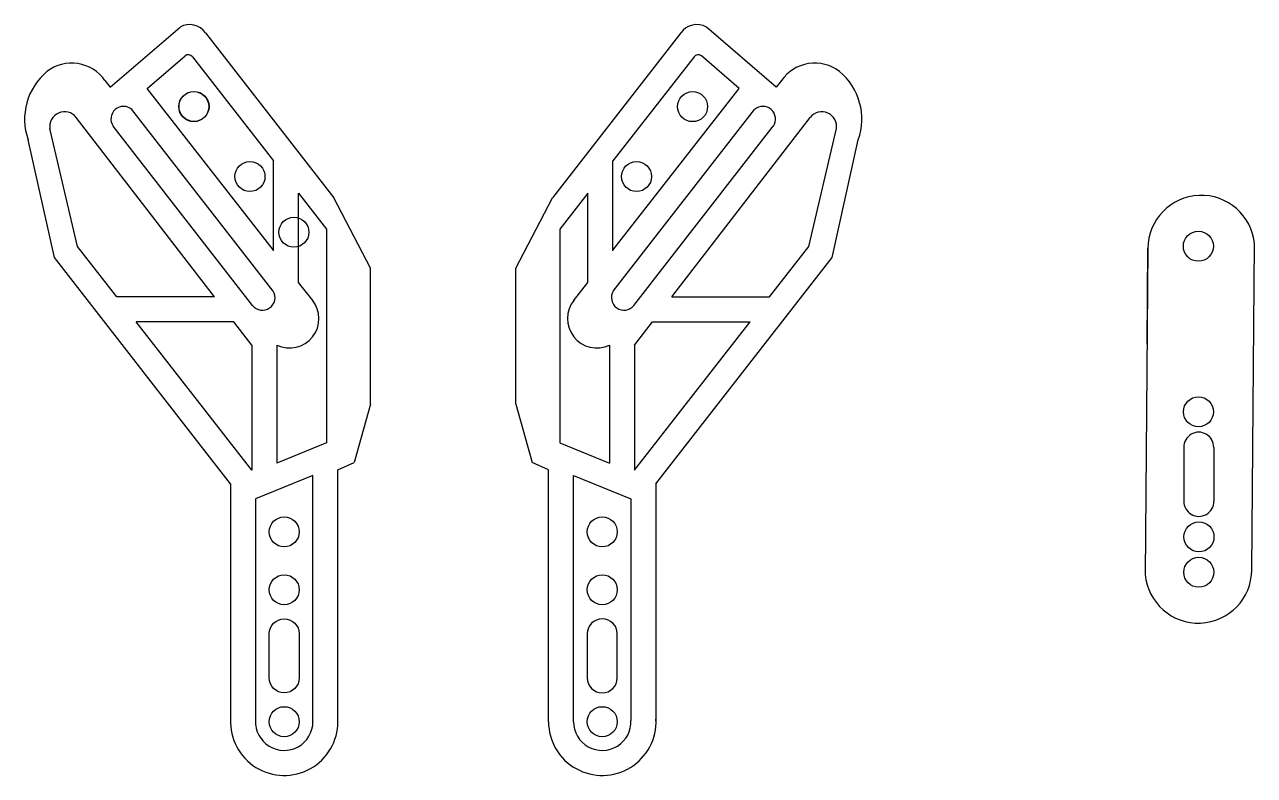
# Model space of a CAD drawing. Header units: inches. Extents: x 14 to 260, y 27 to 177.
import ezdxf

# ---------------------------------------------------------------- set-up
doc = ezdxf.new("R2010")
doc.units = ezdxf.units.IN
doc.header["$MEASUREMENT"] = 0
doc.layers.add('Add', color=2, linetype='Continuous')

msp = doc.modelspace()

# ---------------------------------------------------------------- linework, layer by layer
for p, q in [((31.32, 164.45), (45.26, 176.47)), ((50.38, 175.31), (76.02, 142.34)), ((145.32, 175.31), (119.68, 142.34)), ((164.39, 164.45), (150.44, 176.47)), ((38.71, 164.22), (46.28, 170.74)), ((47.74, 170.56), (63.94, 149.73)), ((147.96, 170.56), (131.76, 149.73)), ((156.99, 164.22), (149.43, 170.74)), ((30.25, 165.82), (31.32, 164.45)), ((165.45, 165.82), (164.39, 164.45)), ((63.94, 131.88), (38.71, 164.22)), ((131.76, 131.88), (156.99, 164.22)), ((63.88, 123.71), (35.64, 160.03)), ((131.82, 123.71), (160.07, 160.03)), ((52.17, 122.57), (24.53, 158.44)), ((143.54, 122.57), (171.17, 158.44)), ((24.8, 132.65), (19.25, 156.23)), ((59.76, 120.86), (31.9, 156.68)), ((135.94, 120.86), (163.8, 156.68)), ((170.9, 132.65), (176.45, 156.23)), ((20.16, 130.47), (14.92, 153.95)), ((175.54, 130.47), (180.78, 153.95)), ((63.94, 131.78), (63.94, 149.73)), ((131.76, 131.78), (131.76, 149.73)), ((68.94, 143.3), (74.54, 136.09)), ((68.94, 125.35), (68.94, 143.3)), ((126.76, 143.3), (121.16, 136.09)), ((126.76, 125.35), (126.76, 143.3)), ((83.35, 128.29), (76.02, 142.34)), ((112.35, 128.29), (119.68, 142.34)), ((74.54, 136.09), (74.54, 93.37)), ((121.16, 136.09), (121.16, 93.37)), ((55.35, 85.23), (20.16, 130.47)), ((32.64, 122.57), (24.8, 132.65)), ((140.35, 85.23), (175.54, 130.47)), ((163.06, 122.57), (170.9, 132.65)), ((83.35, 101.13), (83.35, 128.29)), ((112.35, 101.13), (112.35, 128.29)), ((71.84, 121.75), (68.94, 125.47)), ((123.86, 121.75), (126.76, 125.47)), ((52.17, 122.57), (32.64, 122.57)), ((143.54, 122.57), (163.06, 122.57)), ((59.61, 87.9), (36.53, 117.57)), ((56.02, 117.57), (36.53, 117.57)), ((59.61, 112.92), (56.02, 117.57)), ((136.09, 87.9), (159.18, 117.57)), ((136.09, 112.92), (139.68, 117.57)), ((139.68, 117.57), (159.18, 117.57)), ((59.61, 112.92), (59.61, 87.9)), ((64.61, 112.92), (64.61, 89.33)), ((131.09, 112.92), (131.09, 89.33)), ((136.09, 112.92), (136.09, 87.9)), ((83.35, 101.13), (80.09, 89.48)), ((112.35, 101.13), (115.62, 89.48)), ((74.54, 93.37), (64.61, 89.33)), ((121.16, 93.37), (131.09, 89.33)), ((76.82, 87.97), (80.09, 89.48)), ((118.89, 87.97), (115.62, 89.48)), ((71.82, 86.86), (60.35, 82.2)), ((71.82, 37.66), (71.82, 86.86)), ((76.82, 37.66), (76.82, 87.97)), ((118.89, 37.66), (118.89, 87.97)), ((123.89, 37.66), (123.89, 86.86)), ((123.89, 86.86), (135.35, 82.2)), ((55.35, 85.23), (55.35, 37.18)), ((140.35, 85.23), (140.35, 37.18)), ((60.35, 82.2), (60.35, 37.92)), ((135.35, 82.2), (135.36, 37.92))]:
    msp.add_line(p, q)
for points in [[(69.08, 55.22), (69.08, 46.42, -1), (63.08, 46.42), (63.08, 55.22, -1)], [(126.62, 55.22), (126.62, 46.42, 1), (132.62, 46.42), (132.62, 55.22, 1)]]:
    msp.add_lwpolyline(points, format="xyb", close=True)
for centre in [(48.02, 160.59), (48.06, 160.62), (147.68, 160.59), (59.24, 146.62), (136.47, 146.62), (68.01, 135.49), (66.08, 75.6), (129.62, 75.6), (66.08, 64.02), (129.62, 64.02), (66.08, 37.66), (129.62, 37.66)]:
    msp.add_circle(centre, 3)
for centre, radius, start, end in [((47.2, 173.14), 3.85, 34.3185, 120.1881), ((148.5, 173.14), 3.85, 59.8119, 145.6815), ((46.91, 169.88), 1.07, 39.587, 126.673), ((148.79, 169.88), 1.07, 53.327, 140.413), ((26.62, 158.09), 12.41, 129.7908, 199.4875), ((23.59, 161.13), 8.15, 35.1816, 127.0882), ((172.11, 161.13), 8.15, 52.9118, 144.8184), ((169.08, 158.09), 12.41, 340.5125, 50.2092), ((33.99, 158.11), 2.53, 49.3038, 214.3617), ((161.72, 158.11), 2.53, 325.6383, 130.6962), ((22.21, 156.59), 2.97, 38.6203, 189.6303), ((173.49, 156.59), 2.97, 350.3697, 141.3797), ((61.74, 122.41), 2.51, 218.0764, 31.3305), ((133.97, 122.41), 2.51, 148.6695, 321.9236), ((67.14, 118.22), 5.88, 244.4715, 39.0419), ((128.56, 118.22), 5.88, 140.9581, 295.5285), ((66.08, 37.66), 10.74, 177.4501, 359.971), ((66.08, 37.66), 5.74, 177.4501, 359.971), ((129.63, 37.66), 10.74, 180.029, 2.5499), ((129.63, 37.66), 5.74, 180.029, 2.5499)]:
    msp.add_arc(centre, radius, start, end)
at = {"layer": 'Add'}
for p, q in [((259.39, 67.93), (259.93, 133.15)), ((238.64, 132.28), (238.11, 67.07)), ((238.52, 113.09), (238.64, 132.28)), ((245.81, 92.54), (245.83, 81.61)), ((251.81, 92.49), (251.83, 81.71))]:
    msp.add_line(p, q, dxfattribs=at)
for centre in [(248.73, 132.69), (248.75, 99.6), (248.85, 74.6), (248.82, 67.52)]:
    msp.add_circle(centre, 3, dxfattribs=at)
for centre, radius, start, end in [((249.31, 132.2), 10.66, 5.0764, 179.7334), ((248.81, 92.52), 3, 359.5272, 180.6294), ((248.83, 81.69), 3, 178.7639, 0.3498), ((248.73, 68.02), 10.66, 185.0764, 359.7334)]:
    msp.add_arc(centre, radius, start, end, dxfattribs=at)

doc.saveas('drawing.dxf')
